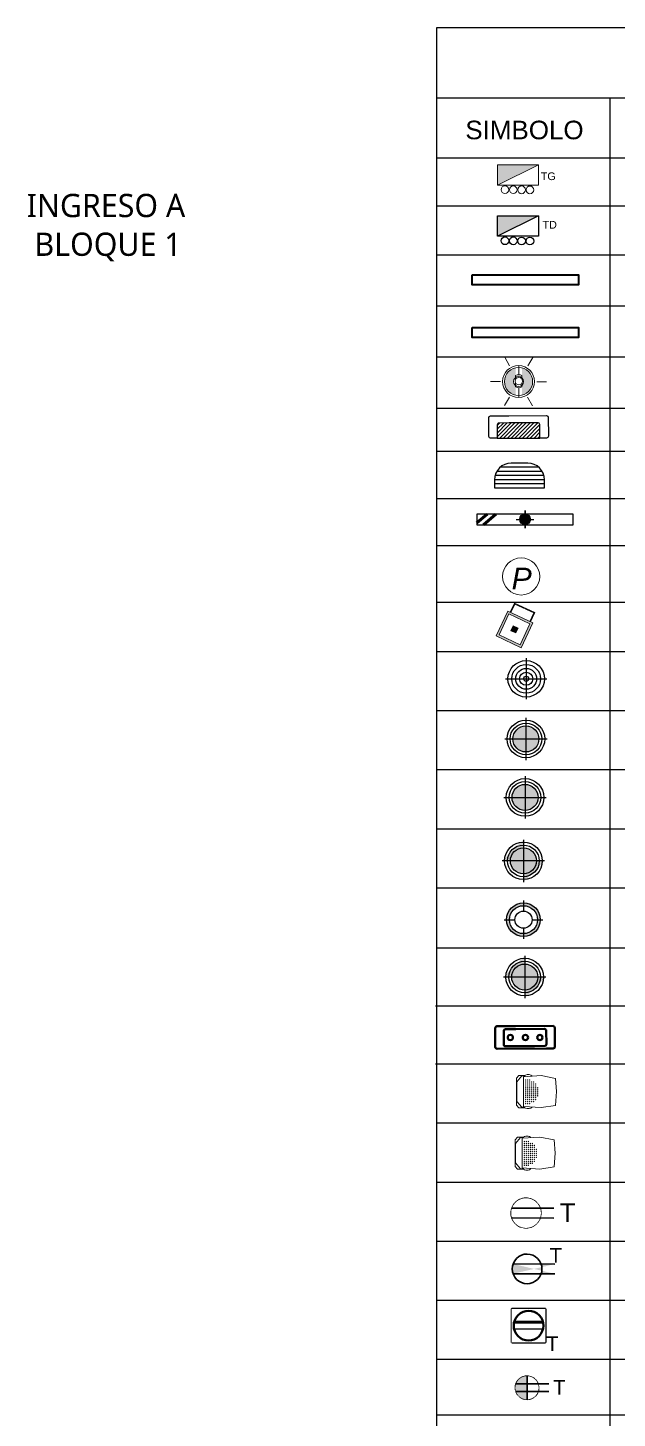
# Model space of a CAD drawing. Header units: metres. Extents: x 44 to 146, y 191 to 279.
# Drawn here: x 133.32 to 137.16, y 264.89 to 273.96 of the extents above; entities that cross this region are included whole.
import ezdxf
from ezdxf.enums import TextEntityAlignment as Align
from ezdxf.lldxf.tags import DXFTag

# ---------------------------------------------------------------- set-up
doc = ezdxf.new("R2010")
doc.units = ezdxf.units.M
doc.set_wipeout_variables(frame=1)
for name, pattern in [('CONTINUA', [0]), ('HIDDEN2', [0.1875, 0.125, -0.0625]), ('TRAZOS2', [0.375, 0.25, -0.125])]:
    doc.linetypes.add(name, pattern=pattern)
for name, color, linetype in [('.', 40, 'Continuous'), ('ALUMBRADO', 1, 'Continuous'), ('IE-LEYENDA', 142, 'Continuous'), ('RED DE HUMO', 32, 'ACI')]:
    doc.layers.add(name, color=color, linetype=linetype)
for name, color, linetype, lineweight in [('A-DOOR', 31, 'Continuous', 18), ('alumbrado exterior', 3, 'Continuous', 15), ('Artefactos', 1, 'Continuous', 9), ('Capa1', 7, 'Continuous', 5), ('circ-alumb', 4, 'Continuous', 35), ('letras sr', 7, 'Continuous', 5), ('ROTULO', 253, 'Continuous', 0), ('TOMACORRIENTE', 5, 'HIDDEN2', 30)]:
    doc.layers.add(name, color=color, linetype=linetype, lineweight=lineweight)
doc.styles.add('ESC50', font='ariali.ttf', dxfattribs={"height": 0.05})
doc.styles.add('Generales', font='trebuc.ttf', dxfattribs={"height": 0.22})
doc.styles.get("Standard").update_dxf_attribs({"font": 'arial.ttf'})
doc.styles.add('style1', font='arial.ttf')
tags = doc.linetypes.add('ACI', pattern='A,0.5,-0.2,["ACI",Standard,S=0.1,R=0,X=-0.1,Y=-0.05],-0.25', length=0.95).pattern_tags.tags
tags[6] = DXFTag(74, 10)

# ---------------------------------------------------------------- blocks, each defined once
blk = doc.blocks.new('TD ALUMBRADO 1')
at = {"layer": 'ALUMBRADO'}
h = blk.add_hatch(color=256, dxfattribs=at)
h.dxf.hatch_style = 1
h.paths.add_polyline_path([(0.2500000000000001, 0.25), (-0.25, 3.061616997868383e-17), (-0.25, 0.2500000000000001)])
at = {"layer": 'ALUMBRADO', "color": 5}
for points in [[(0.2500000000000001, 0.25), (-0.25, 3.061616997868383e-17), (-0.25, 0.2500000000000001), (0.2500000000000001, 0.25)], [(0.2500000000000001, 0.25), (0.25, -3.061616997868383e-17), (-0.25, 3.061616997868383e-17), (-0.25, 0.2500000000000001), (0.2500000000000001, 0.25)]]:
    blk.add_lwpolyline(points, dxfattribs=at)
for centre in [(-0.1581388201357186, -0.05472760754287263), (-0.05658000578159773, -0.05562507062609256), (0.04497880857252311, -0.05652253370976724), (0.146537622926644, -0.05741999679253242)]:
    blk.add_circle(centre, 0.04729619983800148, dxfattribs=at)
blk = doc.blocks.new('ADOSADO')
at = {"layer": 'ALUMBRADO'}
for points in [[(0.005000000000113483, 0.2007146317242774), (0.005000000000113483, 0.1548397513166244)], [(-0.1107146317241641, 0.08499999999999998), (-0.06483975131651099, 0.08499999999999998)], [(0.005000000000113566, 0.01516024868337529), (0.005000000000113441, -0.03071463172427769)], [(0.07483975131673803, 0.08499999999999973), (0.120714631724391, 0.08499999999999971)]]:
    blk.add_lwpolyline(points, dxfattribs=at)
blk.add_circle((0.00500000000011358, 0.08499999999999996), 0.06983975131662451, dxfattribs=at)
at = {"color": 1}
blk.add_wipeout([(-0.6299999999998819, 0.01500000000002788), (0.640000000000109, 0.015000000000027436), (0.6400000000001089, 0.15499999999997272), (-0.6299999999998819, 0.15499999999997316)], dxfattribs=at).dxf.layer = 'ALUMBRADO'
at = {"layer": 'ALUMBRADO', "linetype": 'TRAZOS2'}
h = blk.add_hatch(color=256, dxfattribs=at)
h.dxf.hatch_style = 1
edge = h.paths.add_edge_path()
edge.add_arc((0.005000000000108917, 0.08499999999999885), 0.06983975131662451, 0, 360)
at = {"layer": 'ALUMBRADO'}
for points in [[(0.005000000000108931, 0.154839751316606), (0.005000000000108931, 0.2007146317242723)], [(-0.1107146317241645, 0.08499999999999887), (-0.06483975131651243, 0.08499999999999887)], [(0.00500000000010889, -0.03071463172427458), (0.005000000000108903, 0.0151602486833633)], [(0.07483975131674447, 0.08499999999999884), (0.1207146317243966, 0.08499999999999883)]]:
    blk.add_lwpolyline(points, dxfattribs=at)
at = {"layer": 'ALUMBRADO', "color": 1}
blk.add_lwpolyline([(-0.629999999999882, 0.01500000000000579), (0.640000000000114, 0.01500000000000555), (0.640000000000114, 0.1549999999999635), (-0.629999999999882, 0.1549999999999637)], close=True, dxfattribs=at)
at = {"layer": 'ALUMBRADO', "lineweight": 50}
for points in [[(-0.4959400231371236, 0.1549999999999637), (-0.629999999999882, 0.0409008098939604)], [(-0.3793544383481733, 0.1549999999999637), (-0.5438463750862044, 0.01500000000000577)]]:
    blk.add_lwpolyline(points, dxfattribs=at)
at = {"layer": 'ALUMBRADO'}
blk.add_circle((0.005000000000108917, 0.08499999999999885), 0.06983975131662451, dxfattribs=at)
blk = doc.blocks.new('Tomacorriente con puesta a tierra')
at = {"layer": 'TOMACORRIENTE'}
blk.add_lwpolyline([(0.1110377097752152, 0.03787500199721568), (0.106470417827971, 0.04927411994091102), (0.1007366137026362, 0.06013338031526125), (0.09389911815708374, 0.07033380679115865), (0.0860328442233485, 0.07976364136155682), (0.07722397644477218, 0.08831956878558274), (0.06756902662011095, 0.09590784853193583), (0.05717377640007193, 0.1024453418197655), (0.04615211832141184, 0.1078604225045517), (0.0346248079764707, 0.1120937618291336), (0.02271814098963248, 0.1150989784419879), (0.01056256929603519, 0.116843146561022), (-0.001708728117129181, 0.1173071567153332), (-0.01396130434746794, 0.1164859251125705), (-0.02606091760578508, 0.1143884493380275), (-0.03787500199721562, 0.1110377097752152), (-0.04927411994091096, 0.106470417827971), (-0.06013338031526121, 0.1007366137026363), (-0.07033380679115861, 0.09389911815708377), (-0.0797636413615568, 0.08603284422334853), (-0.08831956878558272, 0.0772239764447722), (-0.09590784853193583, 0.06756902662011095), (-0.1024453418197655, 0.05717377640007192), (-0.1078604225045517, 0.04615211832141181), (-0.1120937618291337, 0.03462480797647064), (-0.1150989784419879, 0.02271814098963238), (-0.116843146561022, 0.01056256929603507), (-0.1173071567153332, -0.00170872811712933), (-0.1164859251125705, -0.01396130434746811), (-0.1143884493380275, -0.02606091760578528), (-0.1110377097752151, -0.03787500199721584), (-0.1064704178279709, -0.04927411994091119), (-0.1007366137026361, -0.06013338031526141), (-0.09389911815708361, -0.07033380679115882), (-0.08603284422334835, -0.07976364136155698), (-0.07722397644477201, -0.08831956878558288), (-0.06756902662011077, -0.09590784853193594), (-0.05717377640007178, -0.1024453418197655), (-0.04615211832141172, -0.1078604225045518), (-0.03462480797647059, -0.1120937618291337), (-0.02271814098963238, -0.1150989784419879), (-0.01056256929603513, -0.116843146561022), (0.001708728117129219, -0.1173071567153332), (0.01396130434746795, -0.1164859251125705), (0.02606091760578506, -0.1143884493380275), (0.03787500199721558, -0.1110377097752152), (0.0492741199409109, -0.106470417827971), (0.0601333803152611, -0.1007366137026363), (0.07033380679115848, -0.09389911815708386), (0.07976364136155663, -0.08603284422334867), (0.08831956878558253, -0.0772239764447724), (0.09590784853193564, -0.0675690266201112), (0.1024453418197653, -0.05717377640007224), (0.1078604225045516, -0.04615211832141219), (0.1120937618291335, -0.03462480797647111), (0.1150989784419878, -0.0227181409896329), (0.1168431465610219, -0.01056256929603565), (0.1173071567153332, 0.00170872811712869), (0.1164859251125706, 0.01396130434746743), (0.1143884493380276, 0.02606091760578455)], close=True, dxfattribs=at)
at = {"layer": 'TOMACORRIENTE', "color": 5, "linetype": 'CONTINUA', "style": 'style1', "text_generation_flag": 4}
blk.add_text('T', height=0.1466495011945881, rotation=180, dxfattribs=at).set_placement((0.3905651405155368, -0.06873926737971488))
blk.add_wipeout([(0.1110377097752152, 0.03787500199721572), (0.10647041782797101, 0.04927411994091102), (0.10073661370263626, 0.060133380315261276), (0.09389911815708374, 0.07033380679115869), (0.08603284422334852, 0.07976364136155678), (0.07722397644477218, 0.08831956878558278), (0.06756902662011095, 0.09590784853193585), (0.05717377640007192, 0.1024453418197655), (0.04615211832141185, 0.10786042250455175), (0.0346248079764707, 0.11209376182913361), (0.02271814098963248, 0.11509897844198791), (0.010562569296035192, 0.11684314656102196), (-0.001708728117129181, 0.1173071567153332), (-0.01396130434746794, 0.1164859251125705), (-0.026060917605785074, 0.11438844933802755), (-0.03787500199721564, 0.11103770977521521), (-0.049274119940910965, 0.10647041782797101), (-0.060133380315261206, 0.10073661370263631), (-0.07033380679115861, 0.0938991181570838), (-0.0797636413615568, 0.08603284422334856), (-0.08831956878558272, 0.07722397644477225), (-0.09590784853193582, 0.06756902662011094), (-0.10244534181976546, 0.05717377640007193), (-0.10786042250455176, 0.046152118321411806), (-0.11209376182913366, 0.03462480797647066), (-0.11509897844198791, 0.022718140989632374), (-0.11684314656102199, 0.010562569296035051), (-0.1173071567153332, -0.0017087281171293545), (-0.11648592511257047, -0.013961304347468118), (-0.11438844933802747, -0.026060917605785272), (-0.11103770977521513, -0.03787500199721586), (-0.10647041782797093, -0.04927411994091119), (-0.10073661370263616, -0.060133380315261414), (-0.09389911815708363, -0.07033380679115883), (-0.08603284422334836, -0.07976364136155698), (-0.07722397644477202, -0.08831956878558292), (-0.06756902662011077, -0.09590784853193593), (-0.05717377640007179, -0.10244534181976556), (-0.04615211832141173, -0.1078604225045518), (-0.034624807976470585, -0.11209376182913368), (-0.022718140989632384, -0.1150989784419879), (-0.01056256929603513, -0.11684314656102199), (0.0017087281171292187, -0.1173071567153332), (0.013961304347467953, -0.11648592511257047), (0.026060917605785074, -0.11438844933802757), (0.03787500199721559, -0.11103770977521522), (0.049274119940910896, -0.10647041782797104), (0.060133380315261116, -0.10073661370263634), (0.07033380679115848, -0.09389911815708388), (0.07976364136155663, -0.0860328442233487), (0.08831956878558254, -0.07722397644477241), (0.09590784853193564, -0.06756902662011119), (0.1024453418197653, -0.05717377640007226), (0.10786042250455158, -0.046152118321412194), (0.11209376182913354, -0.034624807976471106), (0.11509897844198778, -0.0227181409896329), (0.11684314656102195, -0.010562569296035662), (0.1173071567153332, 0.001708728117128716), (0.11648592511257057, 0.013961304347467424), (0.11438844933802765, 0.02606091760578455)]).dxf.layer = 'TOMACORRIENTE'
at = {"layer": 'TOMACORRIENTE', "color": 5, "linetype": 'CONTINUA'}
for p, q in [((-0.1107067390126758, 0.03883177443185559), (0.2197075970103469, 0.03883177443185559)), ((-0.1107067390126758, -0.03883177443185559), (0.2197075970103469, -0.03883177443185559))]:
    blk.add_line(p, q, dxfattribs=at)
blk = doc.blocks.new('tomac. 2.2')
at = {"layer": 'TOMACORRIENTE'}
h = blk.add_hatch(color=256, dxfattribs=at)
h.dxf.hatch_style = 1
edge = h.paths.add_edge_path()
edge.add_line((-0.1382838908707527, 0.04882255345836484), (0.2747331658806615, 0.04797810261055702))
edge.add_line((-0.1384823781713749, -0.04825667970879977), (0.2745346785800393, -0.04910113055666443))
edge = h.paths.add_edge_path()
edge.add_ellipse((0, 0), major_axis=(0.1039086571979169, 0.1034846228189911), ratio=0.9999999999980674, start_angle=475.6710418717467, end_angle=514.3289581281489)
edge.add_line((-0.1384823781718449, -0.04825667970879879), (0.1382838908709078, -0.04882255345840079))
edge.add_ellipse((0, 0), major_axis=(0.1039086571979169, 0.1034846228189911), ratio=0.9999999999980674, start_angle=655.6710418717317, end_angle=694.3289581281499)
edge.add_line((0.1384823781718441, 0.04825667970880128), (-0.1382838908709203, 0.04882255345836518))
at = {"layer": 'TOMACORRIENTE', "color": 5, "linetype": 'CONTINUA'}
for p, q in [((-0.1382838908707527, 0.04882255345836484), (0.2747331658806615, 0.04797810261055702)), ((-0.1384823781713749, -0.04825667970879977), (0.2745346785800393, -0.04910113055666443))]:
    blk.add_line(p, q, dxfattribs=at)
blk.add_ellipse((0, 0), major_axis=(0.1039086571979169, 0.1034846228189911), ratio=0.9999999999980672, start_param=5.497787143781172, end_param=11.78097245096076, dxfattribs=at)
at = {"layer": 'TOMACORRIENTE'}
blk.add_text('T', height=0.144, dxfattribs=at).set_placement((0.2215061874444473, 0.06264900922411698))
blk = doc.blocks.new('TOMACORRIENTE EN PISO')
at = {"layer": 'TOMACORRIENTE', "linetype": 'CONTINUA', "lineweight": 40}
blk.add_lwpolyline([(-0.1662499999999909, -0.1662500000001046), (0.1662499999999909, -0.1662500000001046), (0.1662499999999909, 0.1662499999999909), (-0.1662499999999909, 0.1662499999999909)], close=True, dxfattribs=at)
at = {"layer": 'TOMACORRIENTE', "color": 5, "linetype": 'CONTINUA', "style": 'style1', "text_generation_flag": 4}
blk.add_text('T', height=0.1466495011945881, rotation=179.8828537432622, dxfattribs=at).set_placement((0.2958880309386132, -0.2513272843575578))
at = {"linetype": 'CONTINUA'}
blk.add_wipeout([(-0.1662499999999909, -0.1662500000001046), (0.1662499999999909, -0.1662500000001046), (0.1662499999999909, 0.1662499999999909), (-0.1662499999999909, 0.1662499999999909)], dxfattribs=at).dxf.layer = 'TOMACORRIENTE'
at = {"layer": 'TOMACORRIENTE', "color": 5, "linetype": 'CONTINUA', "lineweight": 60}
blk.add_line((-0.1420529295278357, 0.03642857962017843), (0.1422007043208851, 0.03584739727386932), dxfattribs=at)
at = {"layer": 'TOMACORRIENTE', "color": 5, "linetype": 'CONTINUA'}
blk.add_line((-0.1429469183460697, -0.03274530097576189), (0.1428118222959256, -0.03332956064946302), dxfattribs=at)
at = {"layer": 'TOMACORRIENTE', "color": 5, "linetype": 'CONTINUA', "lineweight": 40}
blk.add_ellipse((0, 0), major_axis=(0.1039086571979169, 0.1034846228189911), ratio=0.9999999999980672, start_param=5.497787143781172, end_param=11.78097245096076, dxfattribs=at)
blk = doc.blocks.new('*U254')
at = {"color": 2}
blk.add_lwpolyline([(-6.938893903907228e-18, -0.07058197215089557), (0, 0.07058197215089557)], dxfattribs=at)
blk = doc.blocks.new('*U255')
at = {"color": 0, "linetype": 'ByBlock', "lineweight": -2, "transparency": 16777216}
blk.add_blockref('*U254', (-0.03698911836055317, 1.246226080573407), dxfattribs=at)
for p, rotation in [((-0.3233873995355707, 1.083482873302389), 59.99999999999999), ((0.2471497740170132, 1.079569497111151), 299.9999999999999), ((-0.3256467883330222, 0.7540830825691167), 120), ((-0.04150789595545606, 0.5874264991068616), 180), ((0.2448903852195616, 0.7501697063778788), 239.9999999999999)]:
    blk.add_blockref('*U254', p, dxfattribs=dict(at, rotation=rotation))
blk = doc.blocks.new('A$C0124305E')
at = {"color": 114, "lineweight": 0}
blk.add_wipeout([(0.002259388797451344, 0.2974922509032759), (0.04919605317039201, 0.2977227911339744), (0.08292106847715121, 0.2865621955450325), (0.11839121383377313, 0.2740706199810229), (0.1539976485676788, 0.2559254111682573), (0.18184904169248217, 0.23698233576509187), (0.2078566014381611, 0.21445871207274358), (0.24765973544193037, 0.1663586355381219), (0.26818501571173625, 0.1299030982247693), (0.28013500261899266, 0.10058739425478003), (0.2945246177705546, 0.03622069944100992), (0.29540829923535605, -0.01645684611703746), (0.29000921076599734, -0.05484589053523525), (0.2810524736428836, -0.08790021472502657), (0.2733679060593618, -0.10828855968393192), (0.2622875822262859, -0.13170341902162414), (0.24915738709432572, -0.15407962198313718), (0.23549807505962272, -0.1733972486374457), (0.2154378858937381, -0.19680027139593587), (0.2029446121138473, -0.20914497249708502), (0.17442354118536726, -0.23250869371228478), (0.15283950026194904, -0.24662393790459308), (0.12581325504863008, -0.2607929317854478), (0.11393023014560565, -0.26593719428982876), (0.1010109838123547, -0.2708412273608071), (0.07614605580074951, -0.2783895539866148), (0.0491960523658377, -0.28394366091530104), (0.003696052543818784, -0.2875042208656666), (-0.0418039477972555, -0.2875042208656666), (-0.08515399630674976, -0.27368310205197327), (-0.11230043526882613, -0.26352063528968445), (-0.13623710835338143, -0.2518601347187806), (-0.16505111870988137, -0.23391977539042835), (-0.18998444856239796, -0.214193895556891), (-0.21762564936032622, -0.18624478734216704), (-0.23624452284261963, -0.16229071249970406), (-0.257981615259147, -0.12569870496197671), (-0.2771292845782803, -0.07681730068949022), (-0.28512379851454195, -0.04125726005906716), (-0.2888039474561811, 0.004995779134333356), (-0.2864663843167065, 0.041901201976533686), (-0.2815846093974876, 0.06958056002217128), (-0.2662576930893532, 0.11760672539898687), (-0.2464341667222063, 0.15662401994035935), (-0.20979998656208107, 0.2049349981137326), (-0.17824563524122822, 0.23402300949336385), (-0.1520769901080107, 0.2525659897473861), (-0.11589060588587258, 0.2719326277064633), (-0.04180394659011475, 0.29393521929232236)], dxfattribs=at).dxf.layer = 'Capa1'
at = {"layer": 'Capa1', "lineweight": 0, "true_color": 0xfecc66}
h = blk.add_hatch(color=31, dxfattribs=at)
edge = h.paths.add_edge_path()
edge.add_line((0.04919605288887385, 0.08599072657525564), (0.04919605304021379, 0.1951076067984107))
edge.add_ellipse((0, 0), major_axis=(0.1422800581706495, 0.1422800581706495), ratio=0.9999999984486516, start_angle=239.15203313530708, end_angle=390.84796677580715, ccw=False)
edge.add_line((0.04919605243485414, -0.1951076067984103), (0.049196052661864, -0.07599916709586974))
edge.add_line((0.04919605266186411, -0.07599916709586974), (0.04919605326722376, -0.0514901673421263))
edge.add_ellipse((0, 0), major_axis=(0.05035617673200633, 0.05035617673200633), ratio=0.999999992103755, start_angle=268.6947537270187, end_angle=361.305247230614)
edge.add_line((0.04919605281320394, 0.05149016855284572), (0.04919605288887391, 0.08599072657525542))
edge = h.paths.add_edge_path()
edge.add_line((-0.04180394772556617, -0.05765343829989433), (-0.04180394772556617, -0.07599916588515043))
edge.add_line((-0.04180394772556617, -0.07599916588515043), (-0.04180394780123614, -0.1968239310197533))
edge.add_ellipse((0, 0), major_axis=(0.1422800582034076, 0.1422800582034076), ratio=0.9999999980777246, start_angle=56.991011694615906, end_angle=213.0089881952459, ccw=False)
edge.add_line((-0.04180394704453649, 0.1968239310197534), (-0.04180394749855626, 0.08599072657525564))
edge.add_line((-0.0418039474985562, 0.08599072657525564), (-0.04180394757422617, 0.05765343829989455))
edge.add_ellipse((0, 0), major_axis=(0.05035617640502815, 0.05035617640502815), ratio=0.9999999986875031, start_angle=80.94550216335915, end_angle=189.0544977614403)
at = {"layer": 'Capa1', "color": 114, "lineweight": 0}
for p, q in [((0.003696052695158825, 0.09789589457213876), (0.003696052846498765, 0.2271843240596353)), ((-0.04180394757422623, 0.03389166910201324), (-0.0418039474985562, 0.08599072657525564)), ((0.04919605288887385, 0.08599072657525564), (0.04919605281320394, 0.03389166789129394)), ((-0.04180394772556617, -0.07599916588515043), (-0.04180394764989614, -0.02390010962262745)), ((0.003696052392479054, -0.08790433509275308), (0.003696052241139114, -0.2271843240596353)), ((0.04919605394825333, -0.02390010841190815), (0.04919605387258341, -0.07599916588515043))]:
    blk.add_line(p, q, dxfattribs=at)
for centre, radius in [((0, 0), 0.2272143878100906), ((0, 0), 0.2012143878100906), ((0, 0), 0.07121438781006095), ((0.003696052543818884, 0.004995779134333134), 0.05390011509880426)]:
    blk.add_circle(centre, radius, dxfattribs=at)
for start, end in [(60.67431455134843, 119.3256852626295), (240.6743145513485, 299.3256852626295)]:
    blk.add_arc((0.003696052543818884, 0.004995779134333134), 0.09290011509880426, start, end, dxfattribs=at)
at = {"rotation": 89.99999999999999}
blk.add_blockref('*U255', (0.9168262898401341, 0.03924850715800443), dxfattribs=at)
blk = doc.blocks.new('LUM PARED')
at = {"layer": 'ALUMBRADO'}
h = blk.add_hatch(dxfattribs=at)
h.set_pattern_fill('ANSI31', color=5, scale=2.5)
h.set_pattern_definition([(45, (0, 0.8839698251096024), (-0.2209708691207961, 0.2209708691207961), [])])
edge = h.paths.add_edge_path()
edge.add_line((-2.468195450446842, 0), (2.468195450446842, 0))
edge.add_line((2.468195450446842, 0), (2.468195450446842, 1.567939650219216))
edge.add_arc((2.268195450446854, 1.567939650219216), 0.1999999999999886, 0, 90)
edge.add_line((2.268195450446854, 1.767939650219205), (-2.268195450446854, 1.767939650219205))
edge.add_arc((-2.268195450446854, 1.567939650219216), 0.1999999999999886, 90, 180)
edge.add_line((-2.468195450446842, 1.567939650219216), (-2.468195450446842, 0))
at = {"layer": 'ALUMBRADO', "color": 5}
for points in [[(-1.077558463617265, 1.767939650219205), (-2.268195450446854, 1.767939650219205, 0.414213562373095), (-2.468195450446842, 1.567939650219216), (-2.468195450446842, 0), (-3.250369740128178, 0, -0.414213562373095), (-3.450369740128167, 0.1999999999999886), (-3.450369740128167, 2.407037934424636, -0.414213562373095), (-3.250369740128178, 2.607037934424625), (-1.107544794738601, 2.607037934424625), (3.250369740128178, 2.607037934424625, -0.414213562373095), (3.450369740128167, 2.407037934424636), (3.450369740128167, 0.1999999999999886, -0.414213562373095), (3.250369740128178, 0), (2.468195450446842, 0), (2.468195450446842, 1.567939650219216, 0.414213562373095), (2.268195450446854, 1.767939650219205)], [(-2.468195450446842, 0), (2.468195450446842, 0), (2.468195450446842, 1.567939650219216, 0.414213562373095), (2.268195450446854, 1.767939650219205), (-2.268195450446854, 1.767939650219205, 0.414213562373095), (-2.468195450446842, 1.567939650219216)]]:
    blk.add_lwpolyline(points, format="xyb", close=True, dxfattribs=at)
blk = doc.blocks.new('LED')
at = {"layer": 'ALUMBRADO'}
h = blk.add_hatch(color=256, dxfattribs=at)
h.dxf.hatch_style = 1
edge = h.paths.add_edge_path(flags=17)
edge.add_arc((0, 0), 0.1346349623606796, 0, 360)
edge = h.paths.add_edge_path()
edge.add_arc((0, 0), 0.1617757544291456, 0, 360)
for points in [[(0, 0.1848241024424624), (0, 0.08244033697331493)], [(-0.1848241024424624, 0), (-0.08244033697331493, 0)], [(0.08244033697331493, 0), (0.1848241024424624, 0)], [(0, -0.08244033697331493), (0, -0.1848241024424624)]]:
    blk.add_lwpolyline(points, dxfattribs=at)
at = {"layer": 'ALUMBRADO', "linetype": 'CONTINUA', "ltscale": 0.003}
for radius in [0.1617757544291456, 0.1346349623606796, 0.08244033697331495]:
    blk.add_circle((0, 0), radius, dxfattribs=at)
blk = doc.blocks.new('LED PASILLO')
at = {"layer": 'ALUMBRADO'}
h = blk.add_hatch(color=202, dxfattribs=at)
h.dxf.hatch_style = 1
edge = h.paths.add_edge_path()
edge.add_line((0, 0.1375511748460667), (0, -0.1375511748460667))
edge.add_line((-0.1375511748460667, 0), (0.1375511748460667, 0))
edge = h.paths.add_edge_path()
edge.add_line((-4.547473508864641e-13, 0), (0, 0.0845485156110044))
edge.add_arc((0, 2.273736754432321e-13), 0.08454851561089072, 90, 180)
edge.add_line((-0.0845485156110044, 2.273736754432321e-13), (-4.547473508864641e-13, 0))
edge = h.paths.add_edge_path()
edge.add_line((0.08454851561077703, 0), (-4.547473508864641e-13, 0))
edge.add_line((-4.547473508864641e-13, 0), (0, -0.08454851561066334))
edge.add_arc((0, 2.273736754432321e-13), 0.08454851561089072, 270, 359.9999999998459)
at = {"layer": 'ALUMBRADO', "color": 202}
for points in [[(0, 0.1375511748460667), (0, -0.1375511748460667)], [(-0.1375511748460667, 0), (0.1375511748460667, 0)]]:
    blk.add_lwpolyline(points, dxfattribs=at)
for radius in [0.1222244454256497, 0.1028454190172301, 0.08454851561067347]:
    blk.add_circle((0, 0), radius, dxfattribs=at)
blk = doc.blocks.new('LED SUM')
at = {"layer": 'ALUMBRADO', "color": 44}
for p, q in [((0, 0.1375511748460667), (0, -0.1375511748460667)), ((-0.1375511748460667, 0), (0.1375511748461804, 0))]:
    blk.add_line(p, q, dxfattribs=at)
for radius in [0.1222244454256497, 0.09603158152843108, 0.06983871763121244, 0.04364585373399379, 0.01745298983677515]:
    blk.add_circle((0, 0), radius, dxfattribs=at)
blk = doc.blocks.new('LED CENTRAL')
at = {"layer": 'ALUMBRADO'}
h = blk.add_hatch(color=5, dxfattribs=at)
h.dxf.hatch_style = 1
edge = h.paths.add_edge_path()
edge.add_arc((0, 0), 0.08454851561067347, 0, 360)
at = {"layer": 'ALUMBRADO', "color": 5}
for points in [[(0, 0.1375511748460667), (0, -0.1375511748460667)], [(-0.1375511748460667, 0), (0.1375511748461804, 0)]]:
    blk.add_lwpolyline(points, dxfattribs=at)
for radius in [0.1222244454256497, 0.1028454190172301, 0.08454851561067347]:
    blk.add_circle((0, 0), radius, dxfattribs=at)
blk = doc.blocks.new('LUM PARED 20 W')
at = {"layer": 'ALUMBRADO', "color": 6}
blk.add_lwpolyline([(-0.05000000000001137, -0.1499999999999999), (0.05000000000001137, -0.1499999999999999, 0.414213562373095), (0.1500000000000057, -0.04999999999999982), (0.1500000000000057, 0), (-0.1500000000000057, 0), (-0.1500000000000057, -0.04999999999999982, 0.414213562373095)], format="xyb", close=True, dxfattribs=at)
for points in [[(-0.1500000000000057, -0.02499999999999991), (0.1500000000000057, -0.02499999999999991)], [(-0.1500000000000057, -0.04999999999999982), (0.1500000000000057, -0.04999999999999982)], [(-0.1468245836551887, -0.07499999999999973), (0.1468245836551603, -0.07499999999999973)], [(-0.1366025403784477, -0.09999999999999964), (0.1366025403784192, -0.09999999999999964)], [(-0.1161437827766463, -0.1249999999999996), (0.1161437827765894, -0.1249999999999996)]]:
    blk.add_lwpolyline(points, dxfattribs=at)
blk = doc.blocks.new('REFLECTOR NEOS')
at = {"layer": 'Artefactos', "color": 5, "lineweight": 20, "ltscale": 0.1}
for points in [[(-0.2473198585212231, -0.0061899148859092), (-0.2473198585212231, 0.2862664647400379), (-0.1969460509717464, 0.345210631377995), (-0.0609561912715435, 0.345067547634244), (-0.0451450292021036, 0.3557428186759353), (-0.013092752546072, 0.3662127954885364), (0.0347845554351807, 0.3662127954885364), (0.0682792514562607, 0.355537524446845), (0.0873774699866772, 0.3397299125790596), (0.0881212763488293, 0.3289139606058598)], [(-0.0653250627219677, 0.3183615449815988), (-0.0653250627219677, 0.3354374086484313), (-0.1275156326591968, 0.3354374086484313), (-0.238332461565733, 0.2062081564217806), (-0.238332461565733, -0.0061899148859084)], [(-0.0941041521728039, 0.3163824239745736), (-0.0941041521728039, -0.3287622537463903), (0.2936160452663898, -0.3554255468770862), (0.6030848622322083, -0.29322156496346), (0.6279805079102517, -0.0061899148859084), (0.6030848622322083, 0.2968359785154462), (0.2936160452663898, 0.3430457171052694), (-0.0941041521728039, 0.3163824239745736)], [(-0.2473198585212231, -0.0061899148859075), (-0.2473198585212231, -0.2986462945118546), (-0.1969460509717464, -0.3575904611498117), (-0.0609561912715435, -0.3574473774060607), (-0.0451450292021036, -0.368122648447752), (-0.013092752546072, -0.3785926252603531), (0.0347845554351807, -0.3785926252603531), (0.0682792514562607, -0.3679173542186618), (0.0873774699866772, -0.3521097423508763), (0.0881212763488293, -0.3412937903776765)], [(-0.0653250627219677, -0.3307413747534156), (-0.0653250627219677, -0.347817238420248), (-0.1275156326591968, -0.347817238420248), (-0.238332461565733, -0.2185879861935973), (-0.238332461565733, -0.0061899148859084)]]:
    blk.add_lwpolyline(points, dxfattribs=at)
for centre in [(-0.04481216147542, 0.2575377933681011), (-0.04481216147542, 0.2143390290439129), (-0.04481216147542, 0.1717996932566166), (-0.04481216147542, 0.1282214466482401), (-0.04481216147542, 0.08534617628902201), (-0.04481216147542, 0.0429748073220253), (-0.04481216147542, 0), (0, 0.2575377933681011), (0, 0.2143390290439129), (0, 0.1717996932566166), (0, 0.1282214466482401), (0, 0.08534617628902201), (0, 0.0429748073220253), (0, 0), (0.0006379932165146, 0.2582034431397915), (0.042981393635273, 0.258421178907156), (0.0439106449484825, 0.2575377933681011), (0.0439106449484825, 0.2143390290439129), (0.0439106449484825, 0.1717996932566166), (0.0439106449484825, 0.1282214466482401), (0.0439106449484825, 0.08534617628902201), (0.0439106449484825, 0.0429748073220253), (0.0439106449484825, 0), (0.0878212936222553, 0.2143390290439129), (0.0878212936222553, 0.1717996932566166), (0.0878212936222553, 0.1282214466482401), (0.0878212936222553, 0.08534617628902201), (0.0878212936222553, 0.0429748073220253), (0.0878212936222553, 0), (0.130996860563755, 0.2143390290439129), (0.130996860563755, 0.1717996932566166), (0.130996860563755, 0.1282214466482401), (0.130996860563755, 0.08534617628902201), (0.130996860563755, 0.0429748073220253), (0.130996860563755, 0), (0.1748936381191015, 0.1717996932566166), (0.1748936381191015, 0.1282214466482401), (0.1748936381191015, 0.08534617628902201), (0.1748936381191015, 0.0429748073220253), (0.1748936381191015, 0), (0.2184436805546284, 0.08534617628902201), (0.2184436805546284, 0.0429748073220253), (0.2184436805546284, 0), (-0.04481216147542, -0.0438955184072256), (-0.04481216147542, -0.0877910368144512), (-0.04481216147542, -0.1298575755208731), (-0.04481216147542, -0.1728386040776968), (-0.04481216147542, -0.2158134113997221), (-0.04481216147542, -0.2594787515699863), (0, -0.0438955184072256), (0, -0.0877910368144512), (0, -0.1298575755208731), (0, -0.1728386040776968), (0, -0.2158134113997221), (0, -0.2594787515699863), (0.0439106449484825, -0.0438955184072256), (0.0439106449484825, -0.0877910368144512), (0.0439106449484825, -0.1298575755208731), (0.0439106449484825, -0.1728386040776968), (0.0439106449484825, -0.2158134113997221), (0.0439106449484825, -0.2594787515699863), (0.0878212936222553, -0.0438955184072256), (0.0878212936222553, -0.0877910368144512), (0.0878212936222553, -0.1298575755208731), (0.0878212936222553, -0.1728386040776968), (0.0878212936222553, -0.2158134113997221), (0.130996860563755, -0.0438955184072256), (0.130996860563755, -0.0877910368144512), (0.130996860563755, -0.1298575755208731), (0.130996860563755, -0.1728386040776968), (0.130996860563755, -0.2158134113997221), (0.1748936381191015, -0.0438955184072256), (0.1748936381191015, -0.0877910368144512), (0.1748936381191015, -0.1298575755208731), (0.1748936381191015, -0.1728386040776968), (0.2184436805546284, -0.0438955184072256), (0.2184436805546284, -0.0877910368144512)]:
    blk.add_circle(centre, 0.0048623495577625, dxfattribs=at)
blk = doc.blocks.new('llum')
at = {"layer": 'Artefactos', "lineweight": 9, "xscale": 0.75, "yscale": 0.75, "zscale": 0.75, "rotation": 270}
blk.add_blockref('REFLECTOR NEOS', (0.0025746367225494, 0.0012141387487726), dxfattribs=at)
blk = doc.blocks.new('IDROBOX')
at = {"layer": 'TOMACORRIENTE'}
blk.add_lwpolyline([(0.1388936455050498, 0.04705987079239549), (0.133213675606612, 0.06132041121850307), (0.1260741888017947, 0.07490911238721765), (0.1175534068015622, 0.08767709364474285), (0.1077446850767956, 0.09948446631688057), (0.09675549003532069, 0.1102018663574427), (0.08470622159757113, 0.1197118716891055), (0.0717288940702474, 0.1279102887031058), (0.05796568976916205, 0.1347072938272049), (0.04356740124080716, 0.140028417650683), (0.02869177914749343, 0.1438153608277162), (0.01350180391773392, 0.1460266328160742), (-0.001836099901311172, 0.1466380064573514), (-0.01715388702564269, 0.1456427834139049), (-0.03228373257388739, 0.1430518675576877), (-0.0470598707922818, 0.1388936455049361), (-0.06132041121850307, 0.1332136756067257), (-0.07490911238710396, 0.126074188801681), (-0.08767709364474285, 0.1175534068015622), (-0.09948446631688057, 0.1077446850767956), (-0.1102018663575564, 0.09675549003532069), (-0.1197118716891055, 0.08470622159768482), (-0.1279102887031058, 0.0717288940702474), (-0.1347072938272049, 0.05796568976916205), (-0.140028417650683, 0.04356740124080716), (-0.1438153608276025, 0.02869177914749343), (-0.1460266328160742, 0.01350180391762024), (-0.1466380064573514, -0.001836099901311172), (-0.1456427834139049, -0.01715388702564269), (-0.1430518675576877, -0.03228373257388739), (-0.1388936455050498, -0.04705987079239549), (-0.133213675606612, -0.06132041121850307), (-0.1260741888017947, -0.07490911238721765), (-0.1175534068015622, -0.08767709364474285), (-0.1077446850767956, -0.09948446631688057), (-0.09675549003532069, -0.1102018663574427), (-0.08470622159757113, -0.1197118716891055), (-0.0717288940702474, -0.1279102887031058), (-0.05796568976916205, -0.1347072938272049), (-0.04356740124080716, -0.140028417650683), (-0.02869177914749343, -0.1438153608277162), (-0.01350180391773392, -0.1460266328160742), (0.001836099901311172, -0.1466380064573514), (0.01715388702564269, -0.1456427834139049), (0.03228373257388739, -0.1430518675576877), (0.0470598707922818, -0.1388936455049361), (0.06132041121850307, -0.1332136756067257), (0.07490911238710396, -0.126074188801681), (0.08767709364474285, -0.1175534068015622), (0.09948446631688057, -0.1077446850767956), (0.1102018663575564, -0.09675549003532069), (0.1197118716891055, -0.08470622159768482), (0.1279102887031058, -0.0717288940702474), (0.1347072938272049, -0.05796568976916205), (0.140028417650683, -0.04356740124080716), (0.1438153608276025, -0.02869177914749343), (0.1460266328160742, -0.01350180391762024), (0.1466380064573514, 0.001836099901311172), (0.1456427834139049, 0.01715388702564269), (0.1430518675576877, 0.03228373257388739)], close=True, dxfattribs=at)
at = {"layer": 'TOMACORRIENTE', "color": 5, "linetype": 'CONTINUA', "style": 'style1', "text_generation_flag": 4}
blk.add_text('T', height=0.1833118764932351, rotation=179.8828537432626, dxfattribs=at).set_placement((0.4880297259910549, -0.08692208487730113))
blk.add_wipeout([(0.13889364550486924, 0.04705987079237284), (0.13321367560661188, 0.06132041121849102), (0.12607418880165386, 0.07490911238717857), (0.11755340680146395, 0.08767709364481291), (0.10774468507672451, 0.09948446631686336), (0.09675549003525874, 0.11020186635748358), (0.08470622159757789, 0.11971187168906816), (0.07172889407015665, 0.12791028870310794), (0.0579656897690659, 0.13470729382716778), (0.04356740124076398, 0.14002841765074397), (0.028691779147402587, 0.14381536082770857), (0.013501803917560614, 0.14602663281614586), (-0.001836099901437112, 0.1466380064574122), (-0.017153887025686928, 0.1456427834139557), (-0.03228373257400252, 0.14305186755770438), (-0.04705987079243285, 0.13889364550496308), (-0.061320411218551016, 0.13321367560670577), (-0.07490911238723862, 0.12607418880174776), (-0.0876770936448729, 0.11755340680155785), (-0.09948446631692344, 0.10774468507681839), (-0.11020186635754363, 0.09675549003535266), (-0.11971187168912827, 0.08470622159767172), (-0.12791028870316798, 0.07172889407025046), (-0.13470729382722793, 0.05796568976915972), (-0.14002841765080412, 0.043567401240857784), (-0.1438153608277687, 0.02869177914749632), (-0.14602663281620598, 0.013501803917654265), (-0.14663800645747233, -0.0018360999013434798), (-0.14564278341401582, -0.01715388702559334), (-0.14305186755776436, -0.03228373257390893), (-0.13889364550502312, -0.04705987079233928), (-0.13321367560676575, -0.061320411218457466), (-0.1260741888018077, -0.07490911238714501), (-0.11755340680161776, -0.08767709364477935), (-0.10774468507687826, -0.09948446631682986), (-0.09675549003541249, -0.11020186635745), (-0.08470622159773161, -0.11971187168903452), (-0.07172889407031043, -0.12791028870307428), (-0.0579656897692197, -0.13470729382713412), (-0.04356740124091778, -0.14002841765071028), (-0.028691779147556416, -0.1438153608276748), (-0.01350180391771448, -0.14602663281611214), (0.0018360999012832135, -0.14663800645737848), (0.017153887025532995, -0.14564278341392198), (0.032283732573848575, -0.14305186755767063), (0.04705987079227885, -0.13889364550492936), (0.06132041121839698, -0.133213675606672), (0.07490911238708456, -0.1260741888017141), (0.0876770936447188, -0.11755340680152424), (0.0994844663167693, -0.10774468507678481), (0.11020186635738946, -0.09675549003531916), (0.11971187168897408, -0.08470622159763827), (0.12791028870301382, -0.07172889407021718), (0.13470729382707378, -0.057965689769126444), (0.14002841765065, -0.04356740124082456), (0.14381536082761456, -0.028691779147463237), (0.14602663281605197, -0.013501803917621291), (0.1466380064573184, 0.0018360999013764534), (0.14564278341386197, 0.017153887025626202), (0.14305186755761062, 0.03228373257394174)]).dxf.layer = 'TOMACORRIENTE'
at = {"layer": 'TOMACORRIENTE'}
h = blk.add_hatch(color=256, dxfattribs=at)
h.dxf.hatch_style = 1
edge = h.paths.add_edge_path()
edge.add_line((0, 0.146564818941215), (0, -0.146564818941215))
h.paths.add_polyline_path([(-6.938893903907228e-18, 0.1465648189413267), (-0.001836099901437009, 0.1466380064574122), (-0.01715388702568663, 0.1456427834139558), (-0.03228373257400237, 0.1430518675577042), (-0.04705987079243271, 0.138893645504963), (-0.06132041121855099, 0.1332136756067058), (-0.07490911238723864, 0.1260741888017478), (-0.08767709364487303, 0.1175534068015577), (-0.09948446631692329, 0.1077446850768185), (-0.1102018663575436, 0.09675549003535257), (-0.1197118716891282, 0.08470622159767169), (-0.127910288703168, 0.07172889407025043), (-0.1347072938272279, 0.05796568976915988), (-0.140028417650804, 0.04356740124085764), (-0.1438153608277686, 0.02869177914749634), (-0.1460266328162059, 0.01350180391765432), (-0.1466380064574723, -0.001836099901343389), (-0.1456427834140157, -0.01715388702559327), (-0.1430518675577643, -0.03228373257390894), (-0.138893645505023, -0.04705987079233934), (-0.1332136756067657, -0.0613204112184575), (-0.1260741888018075, -0.07490911238714507), (-0.1175534068016177, -0.0876770936447793), (-0.1077446850768784, -0.09948446631682961), (-0.09675549003541253, -0.1102018663574499), (-0.08470622159773142, -0.1197118716890347), (-0.07172889407031023, -0.1279102887030743), (-0.05796568976921959, -0.1347072938271342), (-0.04356740124091781, -0.1400284176507101), (-0.02869177914755622, -0.1438153608276748), (-0.01350180391771427, -0.1460266328161121), (0, -0.1465648189412991)])
at = {"layer": 'TOMACORRIENTE', "color": 5, "linetype": 'CONTINUA'}
for p, q in [((-0.1382838908707527, 0.04882255345842168), (0.2747331658806615, 0.04797810261050017)), ((-0.1384823781713749, -0.04825667970885661), (0.2745346785800393, -0.04910113055666443))]:
    blk.add_line(p, q, dxfattribs=at)
blk.add_lwpolyline([(0, 0.146564818941215), (0, -0.146564818941215)], dxfattribs=at)
blk = doc.blocks.new('CAJ A DE PASO EMT')
at = {"layer": 'alumbrado exterior'}
blk.add_circle((0, 0), 0.2018504002154765, dxfattribs=at)
at = {"layer": 'IE-LEYENDA', "color": 7, "style": 'ESC50'}
blk.add_text('P', height=0.2348892726867098, dxfattribs=at).set_placement((0.005606623600897365, -0.1395406398356158), align=Align.CENTER)
blk = doc.blocks.new('REFLECTOR DE 10W')
at = {"layer": '.', "true_color": 0xf8d731}
h = blk.add_hatch(color=40, dxfattribs=at)
h.dxf.hatch_style = 1
h.paths.add_polyline_path([(-0.05064062662694369, 0.07500000000000284), (-0.2006406266269209, 0.07500000000000284), (-0.2006406266268641, -0.07499999999998865), (-0.05064062662694369, -0.07499999999999574)])
h.paths.add_polyline_path([(-0.06254751661577984, -0.06309311001115958), (-0.1887337366380279, -0.06309311001115248), (-0.1887337366380848, 0.06309311001116669), (-0.06254751661577984, 0.06309311001116669)], flags=16)
h.paths.add_polyline_path([(-0.1111876031453107, 0.0144530234816429), (-0.1111876031453107, -0.0144530234816358), (-0.1400936501084971, -0.0144530234816287), (-0.1400936501085539, 0.0144530234816429)], flags=0)
at = {"layer": '.'}
h = blk.add_hatch(color=5, dxfattribs=at)
h.dxf.hatch_style = 1
h.paths.add_polyline_path([(-0.1400936501085539, 0.0144530234816429), (-0.1400936501084971, -0.01445302348162869), (-0.1111876031453107, -0.01445302348163579), (-0.1111876031453107, 0.0144530234816429)])
at = {"layer": 'alumbrado exterior', "color": 40, "true_color": 0xf8d731}
for points in [[(-0.2006406266269209, 0.07500000000000284), (-0.05064062662694369, 0.07500000000000284), (-0.05064062662694369, -0.07499999999999574), (-0.2006406266268641, -0.07499999999998863)], [(-0.1887337366380848, 0.06309311001116669), (-0.06254751661577984, 0.06309311001116669), (-0.06254751661577984, -0.06309311001115958), (-0.1887337366380279, -0.06309311001115248)]]:
    blk.add_lwpolyline(points, close=True, dxfattribs=at)
at = {"layer": 'alumbrado exterior', "color": 5}
blk.add_lwpolyline([(-0.1400936501085539, 0.0144530234816429), (-0.1111876031453107, 0.0144530234816429), (-0.1111876031453107, -0.0144530234816358), (-0.1400936501084971, -0.01445302348162869)], close=True, dxfattribs=at)
at = {"layer": 'alumbrado exterior'}
for points in [[(-0.05064062662694369, 0.06056938561071945), (0.003641253811963452, 0.06056938561071945), (0.003641253811963452, -0.06056938561071945), (-0.05064062662694369, -0.06056938561071945)], [(-0.05064062662694369, 0.05692813179873468), (0, 0.05692813179873468), (0, -0.05692813179874179), (-0.05064062662694369, -0.05692813179873468)]]:
    blk.add_lwpolyline(points, dxfattribs=at)
blk = doc.blocks.new('41')
at = {"layer": 'Artefactos', "color": 6, "lineweight": 20, "ltscale": 0.1}
for points in [[(125.8320630113758, 244.0004606562483), (125.8320561719415, 244.073305934289), (125.8446019433035, 244.0879889743425), (125.8784744138984, 244.0879565152066), (125.8824124216306, 244.0906158903503), (125.8903957844798, 244.0932245104543), (125.9023211041333, 244.0932256301211), (125.9106642405028, 244.0905674080525), (125.9154216103226, 244.086630481588), (125.915607131173, 244.0839364526783)], [(125.8773868363185, 244.0813044597045), (125.8773864369795, 244.0855577300151), (125.8618959581451, 244.0855562756159), (125.8342966324999, 244.053365154513), (125.8343015996771, 244.0004608664291)], [(125.870233650552, 243.9201176531864), (125.8702185630895, 244.080810825567), (125.966791608474, 244.0874612080647), (126.0438758132558, 244.0719746258542), (126.0500835539379, 244.0004811261706), (126.0438896124413, 243.9250026026427), (125.966807943041, 243.9134854052688), (125.870233650552, 243.9201176531864)], [(125.8320630113758, 244.0004606562483), (125.8320698508101, 243.9276153782076), (125.8446183791286, 243.9129346942548), (125.8784908430312, 243.9129735139544), (125.8824293500708, 243.9103148783358), (125.8904132026253, 243.9077077573917), (125.9023385222787, 243.9077088770585), (125.9106811593409, 243.9103686657523), (125.9154377898018, 243.9143064854851), (125.9156228047648, 243.9170005491844)], [(125.8774020163492, 243.9196253651141), (125.8774024156882, 243.9153720948036), (125.8619119368538, 243.9153706404044), (125.8343065668543, 243.9475565783451), (125.8343015996771, 244.0004608664291)]]:
    blk.add_lwpolyline(points, dxfattribs=at)
for centre in [(125.8824978733651, 244.0635547860277), (125.8824988945301, 244.0526785868164), (125.89365972378, 244.0635558340125), (125.893660744945, 244.0526796348012), (125.9045970237093, 244.0635568609143), (125.9045980448744, 244.0526806617029), (125.9155353457316, 244.0526816886048), (125.9262895518202, 244.0526826983159), (125.8824998995462, 244.0419743861006), (125.8825009047078, 244.0312686357945), (125.882501888483, 244.0207906673803), (125.882502915031, 244.0098571351824), (125.882503941579, 243.9989236029845), (125.8825049465951, 243.9882194022688), (125.8825059374991, 243.9776655064799), (125.8936617499611, 244.0419754340854), (125.8936627551227, 244.0312696837793), (125.8936637388979, 244.020791715365), (125.8936647654459, 244.0098581831672), (125.8936657919939, 243.9989246509693), (125.89366679701, 243.9882204502536), (125.893667787914, 243.9776665544647), (125.9045990498905, 244.0419764609872), (125.9046000550521, 244.0312707106811), (125.9046010388273, 244.0207927422668), (125.9046020653753, 244.0098592100689), (125.9046030919233, 243.9989256778711), (125.9046040969394, 243.9882214771553), (125.9046050878434, 243.9776675813664), (125.9155363507477, 244.041977487889), (125.9155373559093, 244.031271737583), (125.9155383396845, 244.0207937691686), (125.9155393662325, 244.0098602369708), (125.9155403927805, 243.9989267047729), (125.9155413977966, 243.9882225040571), (125.9155423887006, 243.9776686082683), (125.9262905568363, 244.0419784976001), (125.9262915619979, 244.0312727472941), (125.9262925457731, 244.0207947788797), (125.9262935723211, 244.0098612466819), (125.9262945988691, 243.998927714484), (125.9262956038852, 243.9882235137683), (125.9262965947892, 243.9776696179794), (125.9372244026638, 244.0419795241776), (125.9372254078254, 244.0312737738715), (125.9372263916006, 244.0207958054572), (125.9372274181486, 244.0098622732594), (125.9372284446966, 243.9989287410615), (125.9372294497127, 243.9882245403457), (125.9372304406167, 243.9776706445568), (125.9480738723564, 244.0207968239259), (125.9480748989044, 244.009863291728), (125.9480759254524, 243.9989297595301), (125.9480769304685, 243.9882255588144), (125.9480779213725, 243.9776716630255), (125.8825069401874, 243.9669860985135), (125.8825079593157, 243.9561315926389), (125.8825089541478, 243.9455358595349), (125.8825099644014, 243.934775875423), (125.8936687906024, 243.9669871464983), (125.8936698097306, 243.9561326406237), (125.8936708045627, 243.9455369075197), (125.8936718148163, 243.9347769234078), (125.8938307422638, 243.9346111377297), (125.9043776767154, 243.9345578941738), (125.9046060905317, 243.9669881734001), (125.9046071096599, 243.9561336675255), (125.904608104492, 243.9455379344215), (125.9046091147457, 243.9347779503095), (125.9155433913889, 243.9669892003019), (125.9155444105172, 243.9561346944273), (125.9155454053493, 243.9455389613233), (125.9262975974775, 243.9669902100131), (125.9262986166058, 243.9561357041384), (125.9262996114379, 243.9455399710344), (125.9372314433051, 243.9669912365905), (125.9372324624333, 243.9561367307159)]:
    blk.add_circle(centre, 0.001211118073335838, dxfattribs=at)
blk = doc.blocks.new('411')
at = {"layer": 'ALUMBRADO'}
h = blk.add_hatch(color=1, dxfattribs=at)
h.dxf.hatch_style = 1
edge = h.paths.add_edge_path()
edge.add_line((114.3034443857643, 245.2664994032348), (114.0733075151293, 245.2664994032348))
edge.add_line((114.1883759504468, 245.3815678385523), (114.1883759504468, 245.1514309679173))
edge = h.paths.add_edge_path()
edge.add_line((114.1883759504468, 245.2664994032351), (114.2591050111812, 245.2664994032348))
edge.add_arc((114.188375950447, 245.2664994032348), 0.07072906073429065, -1.272221872585407e-14, 89.99999999999999)
edge.add_line((114.188375950447, 245.3372284639692), (114.1883759504468, 245.2664994032351))
edge = h.paths.add_edge_path()
edge.add_line((114.1883759504468, 245.1957703425006), (114.1883759504468, 245.2664994032351))
edge.add_line((114.1883759504468, 245.2664994032351), (114.1176468897127, 245.2664994032348))
edge.add_arc((114.188375950447, 245.2664994032348), 0.07072906073429065, 180, 269.9999999998459)
at = {"layer": 'ALUMBRADO', "color": 5}
for points in [[(114.1883759504468, 245.3815678385523), (114.1883759504468, 245.1514309679173)], [(114.3034443857643, 245.2664994032348), (114.0733075151293, 245.2664994032348)]]:
    blk.add_lwpolyline(points, dxfattribs=at)
for radius in [0.1022468598208273, 0.08603533527886388, 0.07072906073410891]:
    blk.add_circle((114.1883759504468, 245.2664994032348), radius, dxfattribs=at)
blk = doc.blocks.new('d')
at = {"layer": 'ALUMBRADO'}
h = blk.add_hatch(color=1, dxfattribs=at)
h.dxf.hatch_style = 1
edge = h.paths.add_edge_path()
edge.add_arc((114.505042033893, 245.3305113601652), 0.07072906073410891, 0, 360)
at = {"layer": 'ALUMBRADO', "color": 5}
for points in [[(114.505042033893, 245.4455797954827), (114.505042033893, 245.2154429248478)], [(114.3899735985755, 245.3305113601652), (114.6201104692106, 245.3305113601652)]]:
    blk.add_lwpolyline(points, dxfattribs=at)
for radius in [0.1022468598208273, 0.08603533527886388, 0.07072906073410891]:
    blk.add_circle((114.505042033893, 245.3305113601652), radius, dxfattribs=at)
blk = doc.blocks.new('dir')
at = {"layer": 'A-DOOR', "color": 2, "lineweight": 40}
for centre in [(114.3737102061473, 247.0264823422019), (114.4555188079867, 247.0264823422019), (114.534109624733, 247.0264823422019)]:
    blk.add_circle(centre, 0.01438469898770771, dxfattribs=at)
at = {"layer": 'ALUMBRADO', "color": 5, "lineweight": 40}
for p, q in [((114.2921691925918, 246.9745601736758), (114.2915771338019, 247.0779947057388)), ((114.3008966358973, 247.0874215116156), (114.4013217767896, 247.0879963446642)), ((114.5597535385133, 247.0727693578812), (114.3471520862364, 247.0715524281378)), ((114.4013217767896, 247.0879963446642), (114.6055587967583, 247.0891653964352)), ((114.5597535385133, 247.0727693578812), (114.4029522053321, 247.0718718277651)), ((114.6149856026351, 247.0798458943397), (114.615577661425, 246.9764113622767)), ((114.3378325841409, 247.062125622261), (114.3382531987745, 246.9886429233486)), ((114.3378325841409, 247.062125622261), (114.3382531987745, 246.9886429233486)), ((114.4029522053321, 247.0718718277651), (114.3471520862364, 247.0715524281378)), ((114.5696009590236, 246.9899671568734), (114.5691803443901, 247.0634498557857)), ((114.5696009590236, 246.9899671568734), (114.5691803443901, 247.0634498557857)), ((114.5696009590236, 246.9667747307525), (114.3015959984686, 246.9652406715803)), ((114.3476800046513, 246.9793234212531), (114.5602814569282, 246.9805403509966)), ((114.3476800046513, 246.9793234212531), (114.5044813378325, 246.9802209513693)), ((114.6062581593295, 246.9669845563999), (114.5696009590236, 246.9667747307525))]:
    blk.add_line(p, q, dxfattribs=at)
for centre, radius, start, end in [((114.300950287788, 247.0780483576295), 0.009373307536463624, 90.32795719899123, 180.327957199164), ((114.559807190404, 247.0633962038951), 0.00937330753647751, 0.3279571988160077, 90.32795719890336), ((114.559807190404, 247.0633962038951), 0.00937330753647751, 0.3279571988160077, 90.32795719890336), ((114.6056124486489, 247.0797922424491), 0.009373307536463461, 0.3279571989902334, 90.32795719899023), ((114.3472057381271, 247.0621792741516), 0.00937330753646338, 90.32795719890336, 180.3279571989902), ((114.3472057381271, 247.0621792741516), 0.00937330753646338, 90.32795719890336, 180.3279571989902), ((114.3015423465779, 246.9746138255664), 0.009373307536435041, 180.327957198817, 270.3279571989913), ((114.3476263527606, 246.9886965752393), 0.00937330753647751, 180.3279571988145, 270.3279571989041), ((114.3476263527606, 246.9886965752393), 0.00937330753647751, 180.3279571988145, 270.3279571989041), ((114.5602278050375, 246.9899135049827), 0.00937330753646338, 270.3279571989041, 0.3279571989904052), ((114.5602278050375, 246.9899135049827), 0.00937330753646338, 270.3279571989041, 0.3279571989904052), ((114.6062045074388, 246.976357710386), 0.009373307536463461, 270.3279571989902, 0.3279571989902334)]:
    blk.add_arc(centre, radius, start, end, dxfattribs=at)

msp = doc.modelspace()

# ---------------------------------------------------------------- hatches: boundary and pattern name
at = {"layer": 'ROTULO'}
h = msp.add_hatch(color=5, dxfattribs=at)
h.dxf.hatch_style = 1
h.paths.add_polyline_path([(136.6512641391602, 273.0703347480364), (136.3838583607915, 272.9366624200687), (136.3838705852782, 273.0703591970098)])

# ---------------------------------------------------------------- linework, layer by layer
at = {"layer": 'A-DOOR', "color": 2, "lineweight": 35}
for points in [[(136.2186516216293, 272.3517866815487), (136.9127541502193, 272.3517866815487), (136.9127541502193, 272.2870342316527), (136.2186516216293, 272.2870342316527)], [(136.2186516216293, 272.0079322459735), (136.9127541502193, 272.0079322459735), (136.9127541502193, 271.9431797960775), (136.2186516216293, 271.9431797960775)]]:
    msp.add_lwpolyline(points, close=True, dxfattribs=at)
at = {"layer": 'IE-LEYENDA', "linetype": 'Continuous'}
for p, q in [((135.9875686708845, 273.9635549143991), (135.9876885594286, 261.206542286198)), ((143.7583534399216, 273.9633155719831), (135.9875686708845, 273.9635549143991)), ((143.7614867894692, 273.5050798778645), (135.9875553554751, 273.505305766072)), ((137.1162931967037, 273.5052729681794), (137.1162367472796, 271.5625688413122)), ((135.987544023129, 273.11530365616), (143.7583317823162, 273.1150778593145)), ((135.9875349349152, 272.8025332271293), (143.7583237965141, 272.802307430252)), ((135.9875256262024, 272.4821743471107), (143.7583156169601, 272.4819485502005)), ((135.9875874913587, 272.1493803676644), (143.7583538260416, 272.149154322422)), ((135.9875909495907, 271.816028696525), (143.7583560911174, 271.8158026513173)), ((137.1162367472796, 271.5625688413122), (137.1160089498586, 261.2065095004396)), ((135.9875944078228, 271.4826770237985), (143.7582901044363, 271.4827298245393)), ((135.9875973326825, 271.2007390728876), (143.765294975553, 271.200513075261)), ((135.987600524227, 270.8930943855958), (143.7652860362796, 270.8928683883037)), ((135.9876037182755, 270.5852083462368), (143.7652770899933, 270.5849823493011)), ((135.987607541261, 270.2166967544659), (143.7652663821021, 270.2164707579523)), ((135.9876108897473, 269.893923874039), (143.7652583306441, 269.8936978778543)), ((135.9876148880673, 269.5085111432008), (143.7652471316529, 269.5082851474577)), ((135.9876188863873, 269.1230984123627), (143.7652359326615, 269.1228724170612)), ((135.9876228847073, 268.7376856815246), (143.7653739752859, 268.737459682328)), ((135.9876268830274, 268.3522729506864), (143.7655120179105, 268.3520469475949)), ((135.987630951516, 267.9600964063112), (143.7655146826927, 267.9598704032605)), ((135.987630951516, 267.9600964063112), (143.7653401817747, 267.959870408331)), ((135.9809130926595, 267.5814471588682), (143.7581904892773, 267.5812211734359)), ((135.9809072039449, 267.2027977163945), (143.7581846005627, 267.2025717309622)), ((135.9876284085248, 267.2027975210955), (143.7648931271237, 267.2025715360315)), ((135.9943555975644, 266.8173845954895), (143.7650723444903, 266.8171588006909)), ((135.9943595958898, 266.4319713386047), (143.7650611454851, 266.4317455442476)), ((135.9876400072257, 266.0465593463663), (143.7648636055054, 266.0463333624973)), ((135.9876438734593, 265.6611466241245), (143.764853764966, 265.6609206406536)), ((135.9876477396932, 265.2757338762515), (143.7648439244259, 265.2755078931789)), ((135.9876513698665, 264.9138532603574), (143.7648346847193, 264.9136272776588))]:
    msp.add_line(p, q, dxfattribs=at)
at = {"layer": 'ROTULO', "color": 5}
for points in [[(136.6512641391602, 273.0703347480364), (136.3838583607915, 272.9366624200687), (136.3838705852782, 273.0703591970098), (136.6512641391602, 273.0703347480364)], [(136.6512641391602, 273.0703347480364), (136.6512519146739, 272.9366379710952), (136.3838583607915, 272.9366624200687), (136.3838705852782, 273.0703591970098), (136.6512641391602, 273.0703347480364)]]:
    msp.add_lwpolyline(points, dxfattribs=at)
for centre in [(136.4329818594191, 272.9073903092929), (136.4872941601314, 272.9069053915888), (136.5416064608438, 272.9064204738845), (136.5959187615563, 272.9059355561805)]:
    msp.add_circle(centre, 0.0252933980253473, dxfattribs=at)

# ---------------------------------------------------------------- block references
at = {"layer": 'A-DOOR', "color": 2, "lineweight": 80, "xscale": 1.2, "yscale": 1.2, "zscale": 1.2}
for name, p in [('d', (-0.8419377299803301, -25.45480242896169)), ('411', (-0.4641332505804314, -26.55016445738952)), ('dir', (-0.7801180250721842, -29.05664192582422)), ('41', (-14.49926287452399, -26.1796733200701))]:
    msp.add_blockref(name, p, dxfattribs=at)
at = {"layer": 'ALUMBRADO'}
for name, p, xscale, yscale, zscale, rotation in [('LUM PARED', (136.52221767359, 271.2858777596002), 0.05623984521879806, 0.05623984521879806, 0.05623984521879806, 0.3279571989697052), ('LUM PARED 20 W', (136.5280885098442, 270.9608054360837), 1.0841688, 1.0841688, 1.0841688, 180)]:
    msp.add_blockref(name, p, dxfattribs=dict(at, xscale=xscale, yscale=yscale, zscale=zscale, rotation=rotation))
for name, p, xscale, yscale, zscale in [('LED CENTRAL', (136.5697891920354, 269.3231562550104), 1.00386, 1.00386, 1.00386), ('LED', (136.5538671533703, 268.1440156593654), 0.6776055000000002, 0.6776055000000002, 0.6776055000000002)]:
    msp.add_blockref(name, p, dxfattribs=dict(at, xscale=xscale, yscale=yscale, zscale=zscale))
at = {"layer": 'alumbrado exterior', "xscale": 0.6000000000000001, "yscale": 0.6000000000000001, "zscale": 0.6000000000000001}
msp.add_blockref('CAJ A DE PASO EMT', (136.5388646770008, 270.3835632813921), dxfattribs=at)
at = {"layer": 'alumbrado exterior', "xscale": 1.2, "yscale": 1.2, "zscale": 1.2, "rotation": 64.76598913906687}
msp.add_blockref('REFLECTOR DE 10W', (136.5594997181354, 270.1744621010999), dxfattribs=at)
at = {"layer": 'circ-alumb', "xscale": -0.3985293312026946, "yscale": 0.3985293312062044, "zscale": 0.3985293312000001, "rotation": 90.00537949378331}
msp.add_blockref('llum', (136.5820500156284, 267.0213196635274), dxfattribs=at)
at = {"layer": 'RED DE HUMO', "xscale": 0.9735359766647802, "yscale": 0.9735359766647802, "zscale": 0.9735359766647802}
msp.add_blockref('LED SUM', (136.5716037409426, 269.7156968051122), dxfattribs=at)
at = {"layer": 'ROTULO'}
for name, p, xscale, yscale, zscale, rotation in [('TD ALUMBRADO 1', (136.5175705040825, 272.6031022102696), 0.5347871099999987, 0.5347871099999987, 0.5347871099999987, 359.9947611938667), ('Tomacorriente con puesta a tierra', (136.5706130751329, 266.2295806053308), 0.8252887499999999, 0.8252887499999999, 0.8252887499999999, 359.8828537432621)]:
    msp.add_blockref(name, p, dxfattribs=dict(at, xscale=xscale, yscale=yscale, zscale=zscale, rotation=rotation))
for name, p, xscale, yscale, zscale in [('ADOSADO', (136.5619514757274, 270.713829415901), 0.4951732500000001, 0.4951732500000001, 0.4951732500000001), ('tomac. 2.2', (136.5777756326277, 265.8652869319215), 0.6602310000000001, 0.6602310000000001, 0.6602310000000001), ('TOMACORRIENTE EN PISO', (136.5871741673711, 265.4948630051264), 0.6602310000000001, 0.6602310000000001, 0.6602310000000001)]:
    msp.add_blockref(name, p, dxfattribs=dict(at, xscale=xscale, yscale=yscale, zscale=zscale))
at = {"layer": 'TOMACORRIENTE', "xscale": 1.00386, "yscale": 1.00386, "zscale": 1.00386, "rotation": 270}
msp.add_blockref('LED PASILLO', (136.5534950985285, 268.5278563460072), dxfattribs=at)
at = {"layer": 'TOMACORRIENTE', "xscale": 0.5148, "yscale": 0.5148, "zscale": 0.5148}
msp.add_blockref('IDROBOX', (136.5769622771305, 265.0896273207153), dxfattribs=at)

# ---------------------------------------------------------------- texts
at = {"layer": 'letras sr', "insert": (132.495429654301, 273.0372754536994), "char_height": 0.08346144735682587, "width": 2.616498686905394, "attachment_point": 1, "style": 'Generales'}
msp.add_mtext('{\\H1.1304x; \\P\\pi0.82042;\\H1.60774x;INGRESO A \\P\\pi0.87159;BLOQUE 1}', dxfattribs=at)
at = {"layer": 'ROTULO', "style": 'style1'}
msp.add_text('SIMBOLO', height=0.1210956566993001, rotation=359.9983351830777, dxfattribs=at).set_placement((136.175016160631, 273.2363659380279))
at = {"layer": 'ROTULO', "color": 5, "insert": (136.7153317189343, 272.9945411568884), "char_height": 0.05005607502451227, "attachment_point": 5, "rotation": 359.998335148614, "line_spacing_factor": 1.005125552525155, "style": 'style1'}
msp.add_mtext('TG', dxfattribs=at)
at = {"layer": 'ROTULO', "color": 6, "insert": (136.7248796934927, 272.6782556675043), "char_height": 0.05005607502451227, "attachment_point": 5, "rotation": 359.998335148614, "line_spacing_factor": 1.005125552525155, "style": 'style1'}
msp.add_mtext('TD', dxfattribs=at)

# ---------------------------------------------------------------- next in the draw order: block references
at = {"layer": 'ROTULO', "xscale": 0.4561832303149608, "yscale": 0.4561832303149608, "zscale": 0.4561832303149608}
msp.add_blockref('A$C0124305E', (136.5218589361875, 271.6554945756006), dxfattribs=at)

doc.saveas('drawing.dxf')
